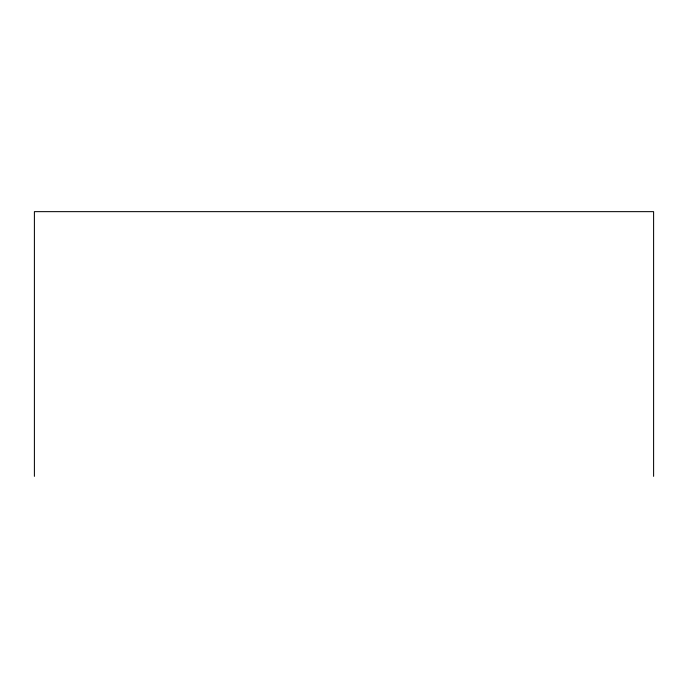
<?xml version="1.0" encoding="UTF-8"?>
<svg xmlns="http://www.w3.org/2000/svg" width="688" height="688" viewBox="0 0 688 688"><rect width="100%" height="100%" fill="white"/><g stroke="black" fill="none" stroke-linecap="round" stroke-linejoin="round"><path stroke-width="1.03" d="M653.6 476.354L653.6 211.646L34.4 211.646L34.4 476.354"/></g></svg>
